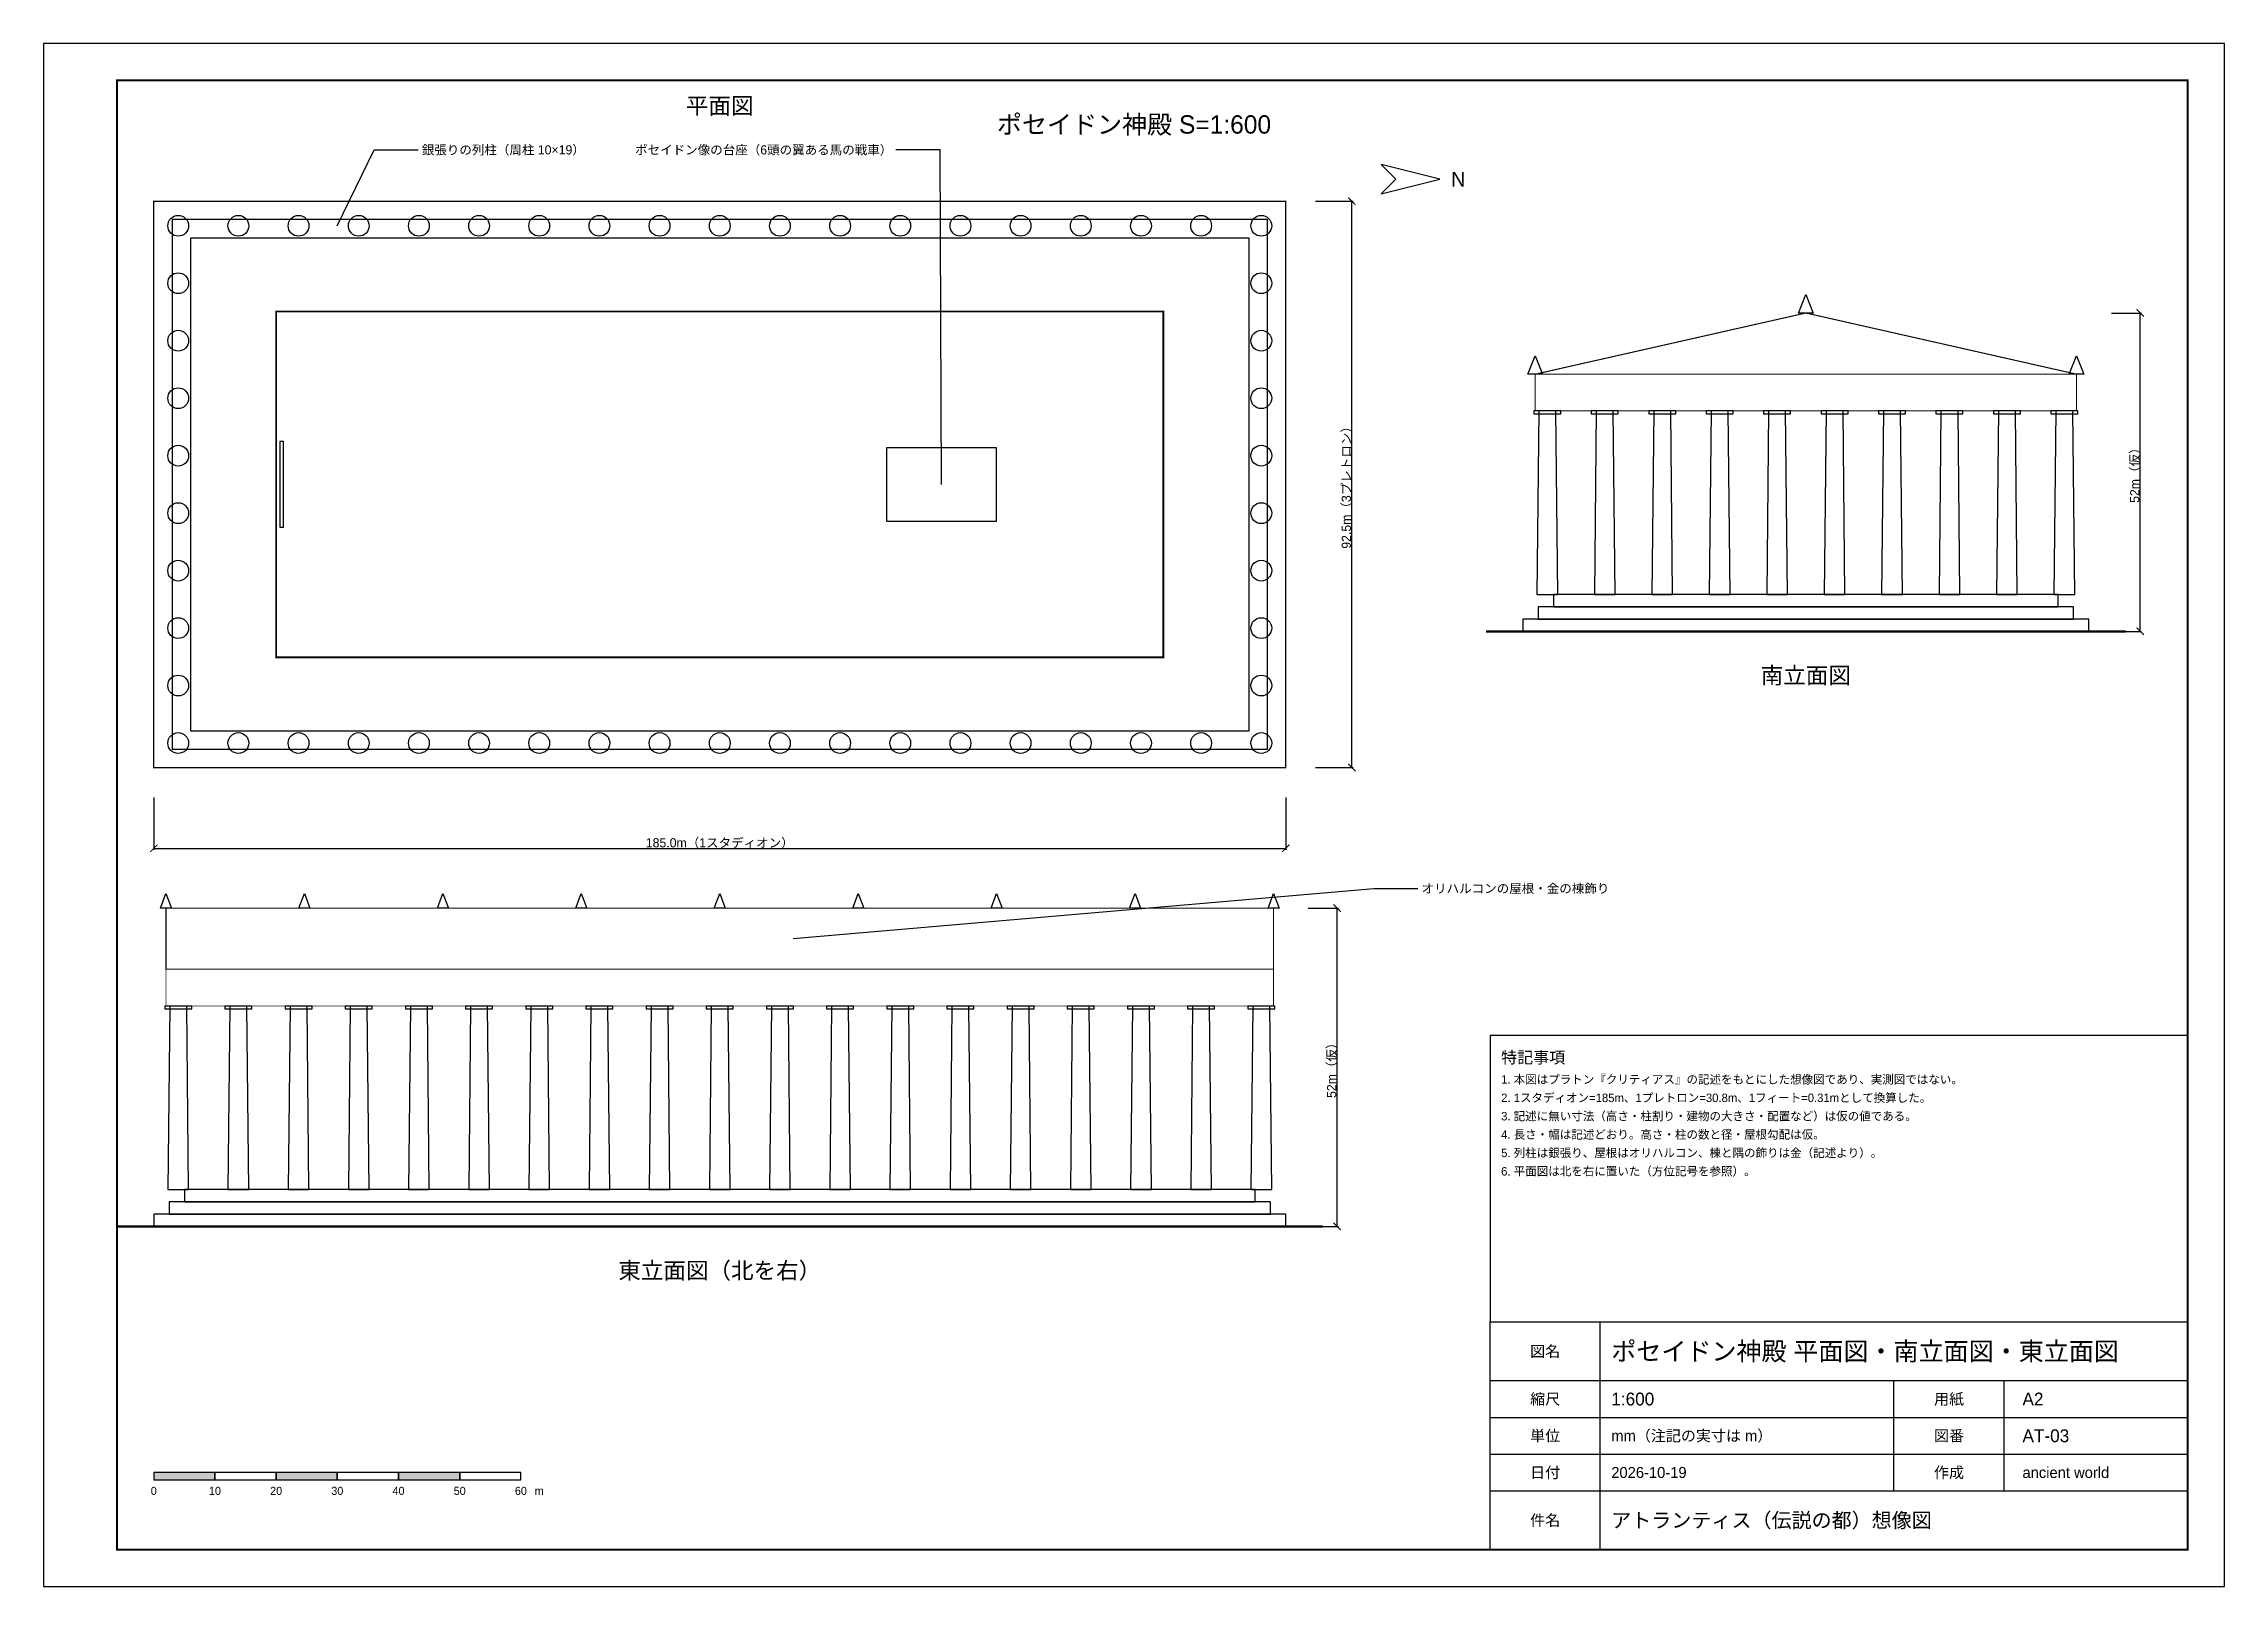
# Model space of a CAD drawing. Header units: millimetres. Extents: x 0 to 594, y 0 to 420.
import ezdxf
from ezdxf.enums import TextEntityAlignment as Align

# ---------------------------------------------------------------- set-up
doc = ezdxf.new("R2010")
doc.units = ezdxf.units.MM
for name, color, linetype in [('外形', 7, 'Continuous'), ('寸法', 4, 'Continuous'), ('枠', 7, 'Continuous'), ('注記', 7, 'Continuous'), ('神殿', 6, 'Continuous'), ('表題', 7, 'Continuous'), ('装飾', 2, 'Continuous')]:
    doc.layers.add(name, color=color, linetype=linetype)
doc.styles.add('JP', font='ipam.ttf')
doc.styles.add('OpenSansCondensed-Light', font='OpenSansCondensed-Light.ttf')
doc.dimstyles.new('EZDXF', dxfattribs={"dimtxt": 0.25, "dimasz": 0.175, "dimexe": 0.375, "dimexo": 0.125, "dimgap": 0.1, "dimtad": 1, "dimlfac": 100, "dimzin": 12, "dimdsep": 46, "dimtxsty": 'OpenSansCondensed-Light', "dimblk": 'ARCHTICK', "dimcen": 2.5, "dimazin": 3, "dimtfac": 0.5, "dimtmove": 2, "dimatfit": 3})

# ---------------------------------------------------------------- blocks, each defined once
blk = doc.blocks.new('_ARCHTICK')
at = {"color": 0, "linetype": 'BYBLOCK', "const_width": 0.15}
blk.add_lwpolyline([(-0.5, -0.5), (0.5, 0.5)], dxfattribs=at)

msp = doc.modelspace()

# ---------------------------------------------------------------- hatches: boundary and pattern name
at = {"layer": '注記'}
for points in [[(30, 29), (46.66667, 29), (46.66667, 31), (30, 31)], [(63.33333, 29), (80, 29), (80, 31), (63.33333, 31)], [(96.66667, 29), (113.33333, 29), (113.33333, 31), (96.66667, 31)]]:
    msp.add_hatch(color=7, dxfattribs=at).paths.add_polyline_path(points)

# ---------------------------------------------------------------- linework, layer by layer
at = {"layer": '外形', "lineweight": 50}
for p, q in [((392.91667, 260), (567.08333, 260)), ((20, 98), (348.33333, 98))]:
    msp.add_line(p, q, dxfattribs=at)
at = {"layer": '枠'}
msp.add_lwpolyline([(0, 0), (594, 0), (594, 420), (0, 420)], close=True, dxfattribs=at)
at = {"layer": '枠', "const_width": 0.5}
msp.add_lwpolyline([(20, 10), (584, 10), (584, 410), (20, 410)], close=True, dxfattribs=at)
at = {"layer": '注記'}
for p, q in [((80, 370.41667), (90, 391.08333)), ((90, 391.08333), (102, 391.08333)), ((244.16667, 391.08333), (232.16667, 391.08333)), ((244.58333, 300), (244.16667, 391.08333)), ((204.16667, 176.33333), (362.33333, 190)), ((362.33333, 190), (374.33333, 190))]:
    msp.add_line(p, q, dxfattribs=at)
for points in [[(380.33333, 383.08333), (364.33333, 387.08333), (368.33333, 383.08333), (364.33333, 379.08333)], [(64.33333, 288.33333), (65.33333, 288.33333), (65.33333, 311.66667), (64.33333, 311.66667)], [(30, 29), (46.66667, 29), (46.66667, 31), (30, 31)], [(46.66667, 29), (63.33333, 29), (63.33333, 31), (46.66667, 31)], [(63.33333, 29), (80, 29), (80, 31), (63.33333, 31)], [(80, 29), (96.66667, 29), (96.66667, 31), (80, 31)], [(96.66667, 29), (113.33333, 29), (113.33333, 31), (96.66667, 31)], [(113.33333, 29), (130, 29), (130, 31), (113.33333, 31)]]:
    msp.add_lwpolyline(points, close=True, dxfattribs=at)
at = {"layer": '神殿'}
for points, const_width in [([(30, 222.91667), (338.33333, 222.91667), (338.33333, 377.08333), (30, 377.08333)], 0.35), ([(63.33333, 252.91667), (305, 252.91667), (305, 347.08333), (63.33333, 347.08333)], 0.5), ([(406.25, 330), (553.75, 330), (480, 346.66667)], 0.3), ([(406.25, 320), (553.75, 320), (553.75, 330), (406.25, 330)], 0.25), ([(33.33333, 168), (335, 168), (335, 184.66667), (33.33333, 184.66667)], 0.3), ([(33.33333, 158), (335, 158), (335, 168), (33.33333, 168)], 0.25)]:
    msp.add_lwpolyline(points, close=True, dxfattribs=dict(at, const_width=const_width))
for points in [[(35, 227.91667), (333.33333, 227.91667), (333.33333, 372.08333), (35, 372.08333)], [(40, 232.91667), (328.33333, 232.91667), (328.33333, 367.08333), (40, 367.08333)], [(405.9, 319.2), (413.26667, 319.2), (413.26667, 320), (405.9, 320)], [(406.75, 270), (412.41667, 270), (411.90667, 320), (407.26, 320)], [(421.54815, 319.2), (428.91481, 319.2), (428.91481, 320), (421.54815, 320)], [(422.39815, 270), (428.06481, 270), (427.55481, 320), (422.90815, 320)], [(437.1963, 319.2), (444.56296, 319.2), (444.56296, 320), (437.1963, 320)], [(438.0463, 270), (443.71296, 270), (443.20296, 320), (438.5563, 320)], [(452.84444, 319.2), (460.21111, 319.2), (460.21111, 320), (452.84444, 320)], [(453.69444, 270), (459.36111, 270), (458.85111, 320), (454.20444, 320)], [(468.49259, 319.2), (475.85926, 319.2), (475.85926, 320), (468.49259, 320)], [(469.34259, 270), (475.00926, 270), (474.49926, 320), (469.85259, 320)], [(484.14074, 319.2), (491.50741, 319.2), (491.50741, 320), (484.14074, 320)], [(484.99074, 270), (490.65741, 270), (490.14741, 320), (485.50074, 320)], [(499.78889, 319.2), (507.15556, 319.2), (507.15556, 320), (499.78889, 320)], [(500.63889, 270), (506.30556, 270), (505.79556, 320), (501.14889, 320)], [(515.43704, 319.2), (522.8037, 319.2), (522.8037, 320), (515.43704, 320)], [(516.28704, 270), (521.9537, 270), (521.4437, 320), (516.79704, 320)], [(531.08519, 319.2), (538.45185, 319.2), (538.45185, 320), (531.08519, 320)], [(531.93519, 270), (537.60185, 270), (537.09185, 320), (532.44519, 320)], [(546.73333, 319.2), (554.1, 319.2), (554.1, 320), (546.73333, 320)], [(547.58333, 270), (553.25, 270), (552.74, 320), (548.09333, 320)], [(411.25, 266.66667), (548.75, 266.66667), (548.75, 270), (411.25, 270)], [(402.91667, 260), (557.08333, 260), (557.08333, 263.33333), (402.91667, 263.33333)], [(407.08333, 263.33333), (552.91667, 263.33333), (552.91667, 266.66667), (407.08333, 266.66667)], [(32.98333, 157.2), (40.35, 157.2), (40.35, 158), (32.98333, 158)], [(33.83333, 108), (39.5, 108), (38.99, 158), (34.34333, 158)], [(49.37222, 157.2), (56.73889, 157.2), (56.73889, 158), (49.37222, 158)], [(50.22222, 108), (55.88889, 108), (55.37889, 158), (50.73222, 158)], [(65.76111, 157.2), (73.12778, 157.2), (73.12778, 158), (65.76111, 158)], [(66.61111, 108), (72.27778, 108), (71.76778, 158), (67.12111, 158)], [(82.15, 157.2), (89.51667, 157.2), (89.51667, 158), (82.15, 158)], [(83, 108), (88.66667, 108), (88.15667, 158), (83.51, 158)], [(98.53889, 157.2), (105.90556, 157.2), (105.90556, 158), (98.53889, 158)], [(99.38889, 108), (105.05556, 108), (104.54556, 158), (99.89889, 158)], [(114.92778, 157.2), (122.29444, 157.2), (122.29444, 158), (114.92778, 158)], [(115.77778, 108), (121.44444, 108), (120.93444, 158), (116.28778, 158)], [(131.31667, 157.2), (138.68333, 157.2), (138.68333, 158), (131.31667, 158)], [(132.16667, 108), (137.83333, 108), (137.32333, 158), (132.67667, 158)], [(147.70556, 157.2), (155.07222, 157.2), (155.07222, 158), (147.70556, 158)], [(148.55556, 108), (154.22222, 108), (153.71222, 158), (149.06556, 158)], [(164.09444, 157.2), (171.46111, 157.2), (171.46111, 158), (164.09444, 158)], [(164.94444, 108), (170.61111, 108), (170.10111, 158), (165.45444, 158)], [(180.48333, 157.2), (187.85, 157.2), (187.85, 158), (180.48333, 158)], [(181.33333, 108), (187, 108), (186.49, 158), (181.84333, 158)], [(196.87222, 157.2), (204.23889, 157.2), (204.23889, 158), (196.87222, 158)], [(197.72222, 108), (203.38889, 108), (202.87889, 158), (198.23222, 158)], [(213.26111, 157.2), (220.62778, 157.2), (220.62778, 158), (213.26111, 158)], [(214.11111, 108), (219.77778, 108), (219.26778, 158), (214.62111, 158)], [(229.65, 157.2), (237.01667, 157.2), (237.01667, 158), (229.65, 158)], [(230.5, 108), (236.16667, 108), (235.65667, 158), (231.01, 158)], [(246.03889, 157.2), (253.40556, 157.2), (253.40556, 158), (246.03889, 158)], [(246.88889, 108), (252.55556, 108), (252.04556, 158), (247.39889, 158)], [(262.42778, 157.2), (269.79444, 157.2), (269.79444, 158), (262.42778, 158)], [(263.27778, 108), (268.94444, 108), (268.43444, 158), (263.78778, 158)], [(278.81667, 157.2), (286.18333, 157.2), (286.18333, 158), (278.81667, 158)], [(279.66667, 108), (285.33333, 108), (284.82333, 158), (280.17667, 158)], [(295.20556, 157.2), (302.57222, 157.2), (302.57222, 158), (295.20556, 158)], [(296.05556, 108), (301.72222, 108), (301.21222, 158), (296.56556, 158)], [(311.59444, 157.2), (318.96111, 157.2), (318.96111, 158), (311.59444, 158)], [(312.44444, 108), (318.11111, 108), (317.60111, 158), (312.95444, 158)], [(327.98333, 157.2), (335.35, 157.2), (335.35, 158), (327.98333, 158)], [(328.83333, 108), (334.5, 108), (333.99, 158), (329.34333, 158)], [(38.33333, 104.66667), (330, 104.66667), (330, 108), (38.33333, 108)], [(30, 98), (338.33333, 98), (338.33333, 101.33333), (30, 101.33333)], [(34.16667, 101.33333), (334.16667, 101.33333), (334.16667, 104.66667), (34.16667, 104.66667)]]:
    msp.add_lwpolyline(points, close=True, dxfattribs=at)
for centre in [(36.66667, 370.41667), (53.05556, 370.41667), (69.44444, 370.41667), (85.83333, 370.41667), (102.22222, 370.41667), (118.61111, 370.41667), (135, 370.41667), (151.38889, 370.41667), (167.77778, 370.41667), (184.16667, 370.41667), (200.55556, 370.41667), (216.94444, 370.41667), (233.33333, 370.41667), (249.72222, 370.41667), (266.11111, 370.41667), (282.5, 370.41667), (298.88889, 370.41667), (315.27778, 370.41667), (331.66667, 370.41667), (36.66667, 354.76852), (331.66667, 354.76852), (36.66667, 339.12037), (331.66667, 339.12037), (36.66667, 323.47222), (331.66667, 323.47222), (36.66667, 307.82407), (331.66667, 307.82407), (36.66667, 292.17593), (331.66667, 292.17593), (36.66667, 276.52778), (331.66667, 276.52778), (36.66667, 260.87963), (331.66667, 260.87963), (36.66667, 245.23148), (331.66667, 245.23148), (36.66667, 229.58333), (53.05556, 229.58333), (69.44444, 229.58333), (85.83333, 229.58333), (102.22222, 229.58333), (118.61111, 229.58333), (135, 229.58333), (151.38889, 229.58333), (167.77778, 229.58333), (184.16667, 229.58333), (200.55556, 229.58333), (216.94444, 229.58333), (233.33333, 229.58333), (249.72222, 229.58333), (266.11111, 229.58333), (282.5, 229.58333), (298.88889, 229.58333), (315.27778, 229.58333), (331.66667, 229.58333)]:
    msp.add_circle(centre, 2.83333, dxfattribs=at)
at = {"layer": '表題'}
for p, q in [((424, 10), (424, 72)), ((394, 56), (584, 56)), ((504, 26), (504, 56)), ((534, 26), (534, 56)), ((394, 46), (584, 46)), ((394, 36), (584, 36)), ((394, 26), (584, 26))]:
    msp.add_line(p, q, dxfattribs=at)
msp.add_lwpolyline([(394, 72), (584, 72), (584, 150), (394, 150)], close=True, dxfattribs=at)
at = {"layer": '表題', "const_width": 0.35}
msp.add_lwpolyline([(394, 10), (584, 10), (584, 72), (394, 72)], close=True, dxfattribs=at)
at = {"layer": '装飾'}
for points in [[(478, 346.66667), (480, 351.66667), (482, 346.66667)], [(404.25, 330), (406.25, 335), (408.25, 330)], [(551.75, 330), (553.75, 335), (555.75, 330)], [(229.58333, 290), (259.58333, 290), (259.58333, 310), (229.58333, 310)], [(31.83333, 184.66667), (33.33333, 188.66667), (34.83333, 184.66667)], [(69.54167, 184.66667), (71.04167, 188.66667), (72.54167, 184.66667)], [(107.25, 184.66667), (108.75, 188.66667), (110.25, 184.66667)], [(144.95833, 184.66667), (146.45833, 188.66667), (147.95833, 184.66667)], [(182.66667, 184.66667), (184.16667, 188.66667), (185.66667, 184.66667)], [(220.375, 184.66667), (221.875, 188.66667), (223.375, 184.66667)], [(258.08333, 184.66667), (259.58333, 188.66667), (261.08333, 184.66667)], [(295.79167, 184.66667), (297.29167, 188.66667), (298.79167, 184.66667)], [(333.5, 184.66667), (335, 188.66667), (336.5, 184.66667)]]:
    msp.add_lwpolyline(points, close=True, dxfattribs=at)

# ---------------------------------------------------------------- texts
at = {"layer": '注記', "style": 'JP'}
for s, height, p in [('平面図', 4.5, (184.16667, 403.08333)), ('ポセイドン神殿 S=1:600', 5, (297, 398)), ('N', 4, (385.33333, 383.08333)), ('南立面図', 4.5, (480, 248)), ('東立面図（北を右）', 4.5, (184.16667, 86)), ('0', 2.2, (30, 26)), ('10', 2.2, (46.66667, 26)), ('20', 2.2, (63.33333, 26)), ('30', 2.2, (80, 26)), ('40', 2.2, (96.66667, 26)), ('50', 2.2, (113.33333, 26)), ('60', 2.2, (130, 26)), ('m', 2.2, (135, 26))]:
    msp.add_text(s, height=height, dxfattribs=at).set_placement(p, align=Align.MIDDLE_CENTER)
for s, p in [('銀張りの列柱（周柱 10×19）', (103, 391.08333)), ('オリハルコンの屋根・金の棟飾り', (375.33333, 190))]:
    msp.add_text(s, height=2.5, dxfattribs=at).set_placement(p, align=Align.MIDDLE_LEFT)
msp.add_text('ポセイドン像の台座（6頭の翼ある馬の戦車）', height=2.5, dxfattribs=at).set_placement((231.16667, 391.08333), align=Align.MIDDLE_RIGHT)
at = {"layer": '表題', "style": 'JP'}
for s, height, p in [('特記事項', 3.2, (397, 144)), ('1. 本図はプラトン『クリティアス』の記述をもとにした想像図であり、実測図ではない。', 2.3, (397, 138)), ('2. 1スタディオン=185m、1プレトロン=30.8m、1フィート=0.31mとして換算した。', 2.3, (397, 133)), ('3. 記述に無い寸法（高さ・柱割り・建物の大きさ・配置など）は仮の値である。', 2.3, (397, 128)), ('4. 長さ・幅は記述どおり。高さ・柱の数と径・屋根勾配は仮。', 2.3, (397, 123)), ('5. 列柱は銀張り、屋根はオリハルコン、棟と隅の飾りは金（記述より）。', 2.3, (397, 118)), ('6. 平面図は北を右に置いた（方位記号を参照）。', 2.3, (397, 113)), ('ポセイドン神殿 平面図・南立面図・東立面図', 5, (427, 64)), ('1:600', 3.5, (427, 51)), ('A2', 3.5, (539, 51)), ('mm（注記の実寸は m）', 3, (427, 41)), ('AT-03', 3.5, (539, 41)), ('2026-10-19', 3, (427, 31)), ('ancient world', 3, (539, 31)), ('アトランティス（伝説の都）想像図', 4, (427, 18))]:
    msp.add_text(s, height=height, dxfattribs=at).set_placement(p, align=Align.MIDDLE_LEFT)
for s, p in [('図名', (409, 64)), ('縮尺', (409, 51)), ('用紙', (519, 51)), ('単位', (409, 41)), ('図番', (519, 41)), ('日付', (409, 31)), ('作成', (519, 31)), ('件名', (409, 18))]:
    msp.add_text(s, height=3, dxfattribs=at).set_placement(p, align=Align.MIDDLE_CENTER)

# ---------------------------------------------------------------- dimensions: what is measured, and where the dimension line sits
at = {"layer": '寸法'}
for base, p1, p2, text in [((356.33333, 222.91667), (346.33333, 222.91667), (346.33333, 377.08333), '92.5m（3プレトロン）'), ((571.08333, 260), (563.08333, 260), (563.08333, 346.66667), '52m（仮）'), ((352.33333, 98), (344.33333, 98), (344.33333, 184.66667), '52m（仮）')]:
    msp.add_linear_dim(base=base, p1=p1, p2=p2, angle=90, text=text, dimstyle='EZDXF', override={"dimtxt": 2.5, "dimasz": 2, "dimtxsty": 'JP'}, dxfattribs=at).render()
msp.add_linear_dim(base=(30, 200.91667), p1=(30, 214.91667), p2=(338.33333, 214.91667), text='185.0m（1スタディオン）', dimstyle='EZDXF', override={"dimtxt": 2.5, "dimasz": 2, "dimtxsty": 'JP'}, dxfattribs=at).render()

doc.saveas('drawing.dxf')
